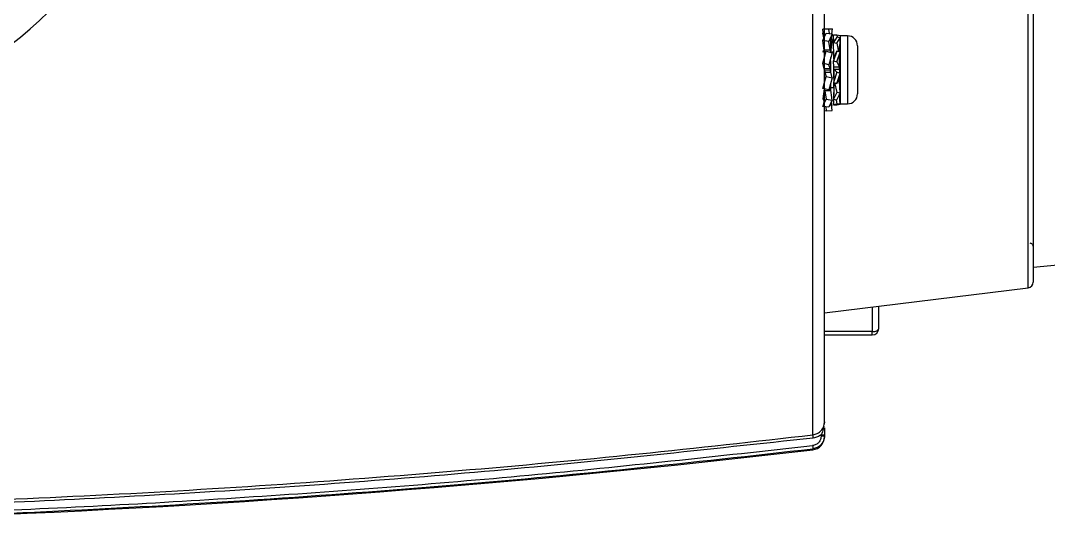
# Model space of a CAD drawing. Extents: x 8 to 113, y 0 to 87.
# Drawn here: x 83.3 to 88.031, y 33.415 to 35.725 of the extents above; entities that cross this region are included whole.
import ezdxf

# ---------------------------------------------------------------- set-up
doc = ezdxf.new("R2010")
doc.units = 0
doc.header["$MEASUREMENT"] = 0
doc.layers.add('OBJECT', color=7, linetype='CONTINUOUS')

msp = doc.modelspace()

# ---------------------------------------------------------------- linework, layer by layer
at = {"layer": 'OBJECT'}
for p, q in [((87.9376, 34.4955), (87.9376, 35.8175)), ((86.9465, 33.8181), (86.9465, 35.8095)), ((87.9596, 35.7852), (87.9596, 34.5901)), ((86.9923, 35.6852), (87.0078, 35.6863)), ((86.9973, 35.6438), (86.9923, 35.6852)), ((87.0193, 35.6851), (86.9923, 35.6852)), ((87.0078, 35.6863), (87.0349, 35.6862)), ((87.0349, 35.6862), (87.0193, 35.6851)), ((87.0221, 35.6651), (87.0193, 35.6851)), ((87.0349, 35.6862), (87.0321, 35.6635)), ((86.9923, 35.6325), (87.0078, 35.6674)), ((86.9945, 35.6668), (86.9923, 35.6665)), ((86.9961, 35.6453), (86.9923, 35.6665)), ((87.0193, 35.6281), (86.9923, 35.6325)), ((86.9996, 35.5758), (86.9923, 35.6325)), ((87.0078, 35.6674), (87.0349, 35.6631)), ((87.0349, 35.6631), (87.0193, 35.6281)), ((87.0253, 35.5904), (87.0193, 35.6281)), ((87.0349, 35.6375), (87.0276, 35.5802)), ((87.0278, 35.603), (87.0312, 35.6436)), ((87.0349, 35.6631), (87.0312, 35.6436)), ((87.0349, 35.6375), (87.0314, 35.6448)), ((87.0411, 35.6594), (87.056, 35.6598)), ((87.0423, 35.6256), (87.0411, 35.6594)), ((87.0568, 35.6485), (87.0411, 35.6238)), ((87.0411, 35.6335), (87.042, 35.6337)), ((87.0416, 35.6244), (87.0411, 35.6335)), ((87.056, 35.6598), (87.0581, 35.6483)), ((87.056, 35.6598), (87.0716, 35.656)), ((87.056, 35.6212), (87.0716, 35.6459)), ((87.0716, 35.6459), (87.0568, 35.6485)), ((87.0716, 35.6459), (87.0694, 35.6051)), ((87.0716, 35.656), (87.0712, 35.646)), ((87.1056, 35.6547), (87.0716, 35.6547)), ((87.0716, 35.6547), (87.0716, 35.3417)), ((87.1056, 35.6547), (87.1056, 35.3417)), ((86.9984, 35.5851), (86.9923, 35.5835)), ((86.9923, 35.5285), (87.0078, 35.5839)), ((86.9964, 35.5802), (86.9923, 35.5835)), ((86.9923, 35.5835), (86.9932, 35.5802)), ((87.001, 35.5765), (87.0003, 35.5787)), ((87.0035, 35.5785), (87.0003, 35.5787)), ((87.0019, 35.5765), (87.0014, 35.5765)), ((87.0019, 35.5765), (87.0078, 35.5839)), ((87.0078, 35.5839), (87.0349, 35.577)), ((87.0349, 35.577), (87.0193, 35.5216)), ((87.0269, 35.5791), (87.0269, 35.5824)), ((87.0269, 35.5824), (87.0276, 35.5823)), ((87.0276, 35.6089), (87.0276, 35.5823)), ((87.0276, 35.5823), (87.0276, 35.5789)), ((87.0428, 35.5802), (87.0276, 35.5802)), ((87.0435, 35.5621), (87.0411, 35.6238)), ((87.0411, 35.6238), (87.056, 35.6212)), ((87.0568, 35.584), (87.0411, 35.5401)), ((87.0436, 35.5561), (87.0568, 35.584)), ((87.056, 35.6212), (87.0643, 35.5817)), ((87.056, 35.5356), (87.0716, 35.5795)), ((87.0716, 35.5795), (87.0568, 35.584)), ((87.0684, 35.5828), (87.0683, 35.5805)), ((87.0685, 35.5802), (87.0685, 35.585)), ((87.0686, 35.5828), (87.0694, 35.6051)), ((87.0716, 35.5802), (87.0692, 35.5802)), ((87.0696, 35.6096), (87.0716, 35.6058)), ((87.0716, 35.5795), (87.0699, 35.5663)), ((87.0716, 35.6058), (87.0702, 35.5802)), ((87.1516, 35.6087), (87.1516, 35.3877)), ((87.0276, 35.5399), (87.0276, 35.5023)), ((87.0277, 35.5384), (87.0285, 35.5542)), ((87.0435, 35.5098), (87.0411, 35.5401)), ((87.0411, 35.5401), (87.056, 35.5356)), ((87.0465, 35.5624), (87.0435, 35.5624)), ((87.0435, 35.5467), (87.0435, 35.5624)), ((87.0437, 35.5474), (87.0436, 35.5561)), ((87.056, 35.5356), (87.0684, 35.5099)), ((87.0685, 35.5016), (87.0685, 35.5476)), ((87.0686, 35.5425), (87.0699, 35.5663)), ((87.0193, 35.5216), (86.9923, 35.5285)), ((86.9996, 35.497), (86.9923, 35.5285)), ((87.0269, 35.4946), (87.0003, 35.4965)), ((87.0019, 35.4869), (87.0078, 35.4677)), ((87.0253, 35.5039), (87.0193, 35.5216)), ((87.0269, 35.5024), (87.0276, 35.5023)), ((87.0349, 35.4609), (87.0276, 35.4943)), ((87.0568, 35.4867), (87.0411, 35.4405)), ((87.0435, 35.46), (87.0435, 35.51)), ((87.0436, 35.5017), (87.0568, 35.4867)), ((87.056, 35.4358), (87.0716, 35.482)), ((87.0716, 35.482), (87.0568, 35.4867)), ((87.0716, 35.482), (87.0685, 35.5018)), ((86.9923, 35.4129), (87.0078, 35.4677)), ((86.9994, 35.4527), (86.9984, 35.4346)), ((87.0078, 35.4677), (87.0349, 35.4609)), ((87.0349, 35.4609), (87.0193, 35.4061)), ((87.0276, 35.4352), (87.0276, 35.4208)), ((87.0422, 35.446), (87.0411, 35.4405)), ((87.0411, 35.4405), (87.056, 35.4358)), ((87.0435, 35.4604), (87.0422, 35.446)), ((87.0435, 35.417), (87.0435, 35.4398)), ((87.0453, 35.4392), (87.0568, 35.3939)), ((87.056, 35.4358), (87.0684, 35.453)), ((87.0633, 35.4459), (87.0685, 35.4459)), ((87.0685, 35.4459), (87.0685, 35.4727)), ((87.0716, 35.3907), (87.0685, 35.4462)), ((87.0193, 35.4061), (86.9923, 35.4129)), ((86.9984, 35.4114), (86.9923, 35.364)), ((86.9993, 35.3907), (86.9961, 35.3512)), ((87.0019, 35.4016), (87.0078, 35.3631)), ((87.0253, 35.4152), (87.0193, 35.4061)), ((87.0269, 35.4135), (87.0242, 35.4136)), ((87.027, 35.433), (87.0269, 35.4208)), ((87.0269, 35.4208), (87.0276, 35.4208)), ((87.0349, 35.359), (87.0276, 35.4166)), ((87.0276, 35.4162), (87.0435, 35.4162)), ((87.0428, 35.4162), (87.0411, 35.3727)), ((87.0428, 35.3986), (87.0411, 35.3629)), ((87.0568, 35.3939), (87.0411, 35.3629)), ((87.0434, 35.4206), (87.0428, 35.3986)), ((87.056, 35.3598), (87.0716, 35.3907)), ((87.0716, 35.3907), (87.0568, 35.3939)), ((87.0702, 35.4162), (87.0716, 35.4162)), ((86.9923, 35.364), (86.9964, 35.3548)), ((86.9923, 35.3299), (87.0078, 35.3631)), ((86.9961, 35.3512), (86.9923, 35.3299)), ((87.0078, 35.3631), (87.0349, 35.359)), ((87.0349, 35.359), (87.0193, 35.3258)), ((87.0349, 35.3103), (87.0301, 35.3489)), ((87.0349, 35.3334), (87.0314, 35.3517)), ((87.0416, 35.372), (87.0411, 35.3727)), ((87.0411, 35.3629), (87.056, 35.3598)), ((87.042, 35.3627), (87.0411, 35.337)), ((87.0568, 35.3409), (87.0411, 35.337)), ((87.053, 35.3604), (87.0568, 35.3409)), ((87.056, 35.3366), (87.0716, 35.3405)), ((87.0716, 35.3405), (87.0568, 35.3409)), ((87.0716, 35.3505), (87.0696, 35.3868)), ((87.0716, 35.3405), (87.0696, 35.3866)), ((87.0716, 35.3505), (87.0712, 35.3504)), ((87.0716, 35.3417), (87.1056, 35.3417)), ((87.0193, 35.3258), (86.9923, 35.3299)), ((86.9996, 35.3107), (87.0078, 35.3101)), ((87.0054, 35.3279), (87.0078, 35.3101)), ((87.0078, 35.3101), (87.0349, 35.3103)), ((87.0321, 35.3329), (87.0349, 35.3334)), ((87.0411, 35.337), (87.056, 35.3366)), ((87.9596, 34.5901), (88.5996, 34.6509)), ((86.9996, 34.3803), (87.9376, 34.4955)), ((87.2196, 34.4074), (87.2196, 34.2931)), ((87.2496, 34.3081), (87.2496, 34.411)), ((87.2196, 34.2931), (86.9996, 34.2931)), ((86.9996, 34.2781), (87.2196, 34.2781)), ((87.2196, 34.2781), (87.2196, 34.2931)), ((86.9982, 33.8651), (86.9996, 33.878)), ((86.9998, 33.8786), (86.9986, 33.8674)), ((86.9846, 33.8135), (86.9846, 33.8182)), ((86.9996, 33.8186), (86.9996, 33.8139)), ((86.9465, 33.7494), (86.9465, 33.7542))]:
    msp.add_line(p, q, dxfattribs=at)
at = {"layer": 'OBJECT', "flags": 128}
for points in [[(87.0684, 35.5099), (87.0622, 35.5099), (87.0559, 35.5099), (87.0435, 35.51)], [(87.0436, 35.5017), (87.0498, 35.5017), (87.0561, 35.5017), (87.0685, 35.5016)], [(87.2196, 34.2931), (87.2254, 34.2934), (87.2311, 34.2942), (87.2362, 34.2956), (87.2408, 34.2975), (87.2445, 34.2998), (87.2473, 34.3024), (87.249, 34.3052), (87.2496, 34.3081)]]:
    msp.add_lwpolyline(points, dxfattribs=at)
at = {"layer": 'OBJECT'}
for centre, radius, start, end in [((82.3596, 36.8182), 1.5, 209.9264, 65.3757), ((87.1056, 35.6087), 0.046, 0, 90), ((87.1056, 35.3877), 0.046, 270, 0), ((87.9346, 34.5203), 0.025, 277, 0), ((87.2196, 34.3081), 0.03, 270, 0), ((79.6528, 32.9513), 7.3451, 6.66364, 6.77732), ((86.9396, 33.809), 0.06, 276.6732, 0), ((86.9883, 33.961), 0.1429, 268.5009, 274.5043), ((86.9883, 33.9563), 0.1429, 268.5009, 274.5043), ((81.0596, 84.0662), 50.66, 272.14401, 276.67316), ((94.5121, 34.6522), 7.6186, 186.65992, 186.76959)]:
    msp.add_arc(centre, radius, start, end, dxfattribs=at)
for points, knots in [([(86.9996, 33.878), (86.9996, 33.8866), (86.9996, 33.904), (86.9996, 33.9627), (86.9996, 34.0463), (86.9996, 34.1575), (86.9996, 34.2951), (86.9996, 34.4577), (86.9996, 34.643), (86.9996, 34.8486), (86.9996, 35.0706), (86.9996, 35.3057), (86.9996, 35.5495), (86.9996, 35.7196), (86.9996, 35.804)], [0, 0, 0, 0, 0.080292, 0.161895, 0.244722, 0.329339, 0.414466, 0.5, 0.585539, 0.670666, 0.755278, 0.83811, 0.919711, 1, 1, 1, 1]), ([(87.9596, 35.7749), (87.9596, 35.7311), (87.9596, 35.6247), (87.9596, 35.4658), (87.9596, 35.2692), (87.9596, 35.0643), (87.9596, 34.8679), (87.9596, 34.7117), (87.9596, 34.6009), (87.9596, 34.5327), (87.9596, 34.5244), (87.9596, 34.5203)], [0, 0, 0, 0, 0.058442, 0.142103, 0.226973, 0.356856, 0.488088, 0.619319, 0.749202, 0.876468, 1, 1, 1, 1]), ([(86.9996, 35.5902), (86.9999, 35.5902), (87.0029, 35.5903), (87.0084, 35.5903), (87.0161, 35.5904), (87.0217, 35.5904), (87.0248, 35.5904), (87.0253, 35.5904), (87.0253, 35.5904)], [0, 0, 0, 0, 0.041823, 0.3425, 0.643222, 0.94398, 0.999909, 1, 1, 1, 1]), ([(87.0003, 35.5787), (87.0002, 35.5765), (87.0002, 35.5739), (87.0002, 35.5716), (87.0002, 35.5713)], [0, 0, 0, 0, 0.83643, 1, 1, 1, 1]), ([(87.0253, 35.5904), (87.0255, 35.5885), (87.0261, 35.585), (87.0265, 35.581), (87.0266, 35.5791)], [0, 0, 0, 0, 0.53168, 1, 1, 1, 1]), ([(87.0276, 35.6089), (87.0273, 35.6046), (87.0269, 35.5967), (87.0269, 35.5869), (87.0269, 35.5824)], [0, 0, 0, 0, 0.540794, 1, 1, 1, 1]), ([(87.0276, 35.5399), (87.0273, 35.5332), (87.0269, 35.5209), (87.0269, 35.5082), (87.0269, 35.5024)], [0, 0, 0, 0, 0.540784, 1, 1, 1, 1]), ([(87.0684, 35.5425), (87.0684, 35.5405), (87.0682, 35.5346), (87.068, 35.5236), (87.0683, 35.5145), (87.0684, 35.5099)], [0, 0, 0, 0, 0.195599, 0.593233, 1, 1, 1, 1]), ([(86.9996, 35.505), (86.9999, 35.5049), (87.0029, 35.5048), (87.0084, 35.5046), (87.0161, 35.5043), (87.0217, 35.5041), (87.0248, 35.5039), (87.0253, 35.5039), (87.0253, 35.5039)], [0, 0, 0, 0, 0.041823, 0.3425, 0.643222, 0.94398, 0.999909, 1, 1, 1, 1]), ([(87.0003, 35.4965), (87.0002, 35.4944), (87.0002, 35.4919), (87.0002, 35.4893), (87.0002, 35.4888)], [0, 0, 0, 0, 0.836396, 1, 1, 1, 1]), ([(87.0019, 35.4869), (87.0016, 35.4881), (87.001, 35.4905), (87.0005, 35.4945), (87.0003, 35.4965)], [0, 0, 0, 0, 0.501799, 1, 1, 1, 1]), ([(87.0276, 35.4859), (87.0253, 35.486), (87.0205, 35.4861), (87.0133, 35.4864), (87.0069, 35.4866), (87.0031, 35.4869), (87.0019, 35.4869), (87.0019, 35.4869)], [0, 0, 0, 0, 0.259805, 0.560516, 0.850802, 0.999908, 1, 1, 1, 1]), ([(87.0253, 35.5039), (87.0255, 35.5029), (87.0261, 35.5007), (87.0266, 35.4968), (87.0269, 35.4946)], [0, 0, 0, 0, 0.455684, 1, 1, 1, 1]), ([(87.0269, 35.4946), (87.0269, 35.495), (87.027, 35.4975), (87.0269, 35.5001), (87.0269, 35.5024)], [0, 0, 0, 0, 0.166554, 1, 1, 1, 1]), ([(87.0276, 35.5023), (87.0276, 35.5001), (87.0276, 35.4956), (87.0276, 35.4897), (87.0276, 35.4871), (87.0276, 35.4859)], [0, 0, 0, 0, 0.343452, 0.686893, 1, 1, 1, 1]), ([(87.0435, 35.46), (87.0435, 35.4639), (87.0437, 35.4716), (87.044, 35.4857), (87.0437, 35.4958), (87.0436, 35.5017)], [0, 0, 0, 0, 0.2928593, 0.5857341, 1, 1, 1, 1]), ([(87.0436, 35.4206), (87.0436, 35.4217), (87.0437, 35.4251), (87.044, 35.4313), (87.0438, 35.4372), (87.0437, 35.4397)], [0, 0, 0, 0, 0.212062, 0.65712, 1, 1, 1, 1]), ([(87.0682, 35.4719), (87.0682, 35.4698), (87.0681, 35.4632), (87.0683, 35.4572), (87.0684, 35.453)], [0, 0, 0, 0, 0.313052, 1, 1, 1, 1]), ([(87.0019, 35.4016), (87.0016, 35.4037), (87.0012, 35.4067), (87.0008, 35.4099), (87.0007, 35.4108)], [0, 0, 0, 0, 0.721355, 1, 1, 1, 1]), ([(87.0276, 35.4019), (87.0253, 35.4019), (87.0205, 35.4018), (87.0133, 35.4017), (87.0069, 35.4017), (87.0032, 35.4016), (87.0019, 35.4016), (87.0019, 35.4016)], [0, 0, 0, 0, 0.259805, 0.560516, 0.850802, 0.999909, 1, 1, 1, 1]), ([(87.0253, 35.4152), (87.0255, 35.4155), (87.0261, 35.4161), (87.0266, 35.4144), (87.0269, 35.4135)], [0, 0, 0, 0, 0.455702, 1, 1, 1, 1]), ([(87.0269, 35.4135), (87.0269, 35.4139), (87.027, 35.4165), (87.0269, 35.4188), (87.0269, 35.4208)], [0, 0, 0, 0, 0.166547, 1, 1, 1, 1]), ([(87.0276, 35.4208), (87.0276, 35.4188), (87.0276, 35.4148), (87.0276, 35.408), (87.0276, 35.4039), (87.0276, 35.4019)], [0, 0, 0, 0, 0.343438, 0.686905, 1, 1, 1, 1]), ([(87.9448, 34.7013), (87.9465, 34.701), (87.9499, 34.7005), (87.9543, 34.6975), (87.9577, 34.6934), (87.9594, 34.6891), (87.9595, 34.6864), (87.9596, 34.6855)], [0, 0, 0, 0, 0.2160544, 0.4317965, 0.6548428, 0.8801881, 1, 1, 1, 1]), ([(86.9465, 33.8181), (86.9535, 33.8196), (86.9678, 33.8228), (86.9846, 33.8364), (86.9944, 33.8514), (86.9971, 33.8613), (86.9982, 33.8651)], [0, 0, 0, 0, 0.285732, 0.58684, 0.843317, 1, 1, 1, 1]), ([(86.9962, 33.8578), (86.9956, 33.8534), (86.9938, 33.8401), (86.9883, 33.827), (86.9846, 33.8182)], [0, 0, 0, 0, 0.327044, 1, 1, 1, 1]), ([(86.9996, 33.8506), (86.9996, 33.8453), (86.9996, 33.8353), (86.9996, 33.8239), (86.9996, 33.8186)], [0, 0, 0, 0, 0.5298228, 1, 1, 1, 1]), ([(81.0596, 33.4745), (81.3432, 33.4759), (81.9084, 33.4785), (82.7529, 33.5005), (83.6003, 33.5357), (84.4541, 33.5857), (85.3057, 33.6505), (86.1373, 33.7269), (86.6802, 33.7881), (86.9465, 33.8181)], [0, 0, 0, 0, 0.144222, 0.287378, 0.429468, 0.575454, 0.722208, 0.863723, 1, 1, 1, 1]), ([(86.9482, 33.8036), (86.4593, 33.7504), (85.4814, 33.6439), (84.0093, 33.5395), (82.5351, 33.472), (81.5514, 33.464), (81.0596, 33.4599)], [0, 0, 0, 0, 0.249972, 0.5, 0.749997, 1, 1, 1, 1]), ([(86.9846, 33.8135), (86.984, 33.808), (86.9828, 33.7971), (86.9739, 33.7829), (86.9609, 33.7723), (86.9502, 33.7699), (86.9448, 33.7686)], [0, 0, 0, 0, 0.2505042, 0.50008, 0.7500058, 1, 1, 1, 1]), ([(86.9996, 33.8139), (86.9993, 33.8095), (86.9988, 33.8012), (86.9941, 33.7873), (86.9845, 33.7723), (86.9678, 33.7589), (86.9535, 33.7557), (86.9465, 33.7542)], [0, 0, 0, 0, 0.150459, 0.284203, 0.500792, 0.757103, 1, 1, 1, 1]), ([(86.9846, 33.8182), (86.9791, 33.8145), (86.9679, 33.8073), (86.9548, 33.8048), (86.9482, 33.8036)], [0, 0, 0, 0, 0.498583, 1, 1, 1, 1]), ([(81.7066, 33.4294), (82.1442, 33.4382), (83.0193, 33.4558), (84.3305, 33.5261), (85.6398, 33.6255), (86.5098, 33.7209), (86.9448, 33.7686)], [0, 0, 0, 0, 0.250003, 0.5, 0.750017, 1, 1, 1, 1]), ([(81.7164, 33.415), (82.0111, 33.4202), (82.597, 33.4307), (83.4702, 33.4657), (84.3505, 33.5149), (85.2298, 33.5802), (86.1003, 33.6591), (86.6682, 33.7229), (86.9465, 33.7542)], [0, 0, 0, 0, 0.168616, 0.33527, 0.499962, 0.673057, 0.839737, 1, 1, 1, 1])]:
    msp.add_open_spline(points, degree=3, knots=knots, dxfattribs=at)

doc.saveas('drawing.dxf')
